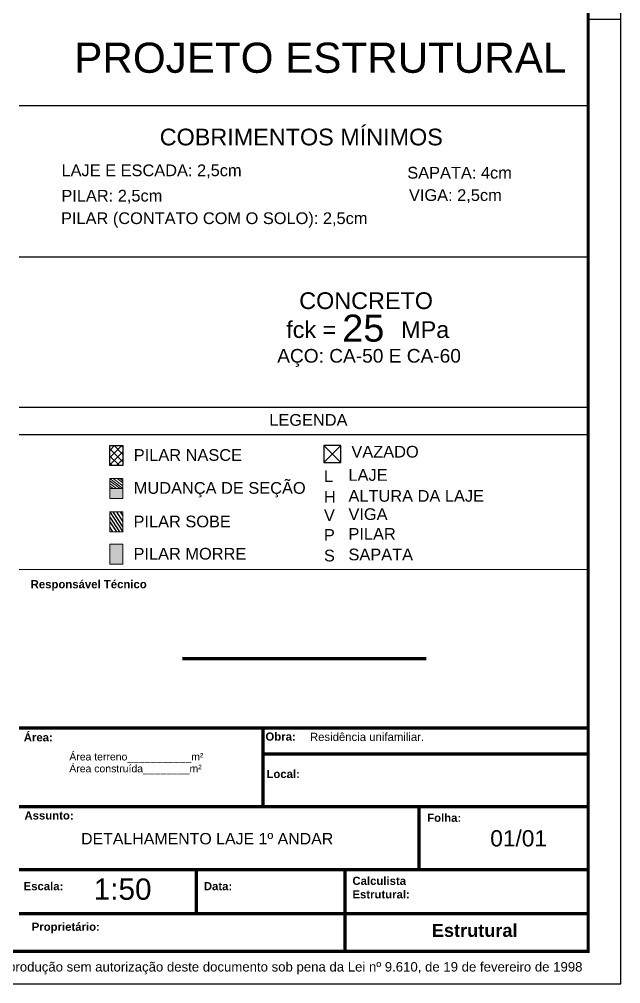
# Model space of a CAD drawing. Header units: millimetres. Extents: x 480 to 1615, y -207 to 251.
# Drawn here: x 835.65 to 854.15, y -144.53 to -114.83 of the extents above; entities that cross this region are included whole.
import ezdxf

# ---------------------------------------------------------------- set-up
doc = ezdxf.new("R2010")
doc.units = ezdxf.units.MM
for name, color, linetype in [('ARQ-FOLHA', 7, 'Continuous'), ('Camada 1', 7, 'Continuous'), ('COTA CYPE', 31, 'Continuous'), ('PDF_1', 7, 'Continuous'), ('PDF_PILAR_BETAO', 7, 'Continuous')]:
    doc.layers.add(name, color=color, linetype=linetype)
doc.layers.add('G-ANNO-TEXT', color=231, linetype='Continuous', lineweight=30)
doc.styles.add('ARIAL', font='arial.ttf')
doc.styles.add('Arial_1', font='arial.ttf')
doc.styles.add('Arial_2', font='arial.ttf', dxfattribs={"height": 5})
doc.styles.add('Arial_3', font='arial.ttf', dxfattribs={"height": 2.3})
doc.styles.add('Arial_B', font='arialbd.ttf', dxfattribs={"height": 0.1125})
doc.styles.add('Arial_B_1', font='arialbd.ttf', dxfattribs={"height": 4})
doc.styles.get("Standard").update_dxf_attribs({"font": 'arial.ttf'})
doc.styles.add('TQS_ARIAL', font='arial.ttf')

# ---------------------------------------------------------------- blocks, each defined once
blk = doc.blocks.new('FOLHA A1')
at = {"layer": 'ARQ-FOLHA'}
for p, q in [((841, -594), (841, 0)), ((831, -297), (841, -297)), ((0, -594), (841, -594))]:
    blk.add_line(p, q, dxfattribs=at)
at = {"layer": 'ARQ-FOLHA', "const_width": 1}
blk.add_lwpolyline([(25, -10), (25, -584), (831, -584), (831, -10), (25, -10)], dxfattribs=at)

msp = doc.modelspace()

# ---------------------------------------------------------------- hatches: boundary and pattern name
h = msp.add_hatch(color=256)
h.dxf.hatch_style = 1
h.paths.add_polyline_path([(838.833, -129.588), (838.833, -129.28), (838.43, -129.28), (838.43, -129.588)])
h = msp.add_hatch(color=256)
h.dxf.hatch_style = 1
h.paths.add_polyline_path([(838.43, -131.612), (838.833, -131.612), (838.833, -130.996), (838.43, -130.996)])
at = {"layer": 'COTA CYPE'}
h = msp.add_hatch(dxfattribs=at)
h.set_pattern_fill('ANSI37', color=256, scale=0.05)
h.set_pattern_definition([(45, (106.78805, -246.84211), (-0.1122532, 0.1122532), []), (135, (106.78805, -246.84211), (-0.1122532, -0.1122532), [])])
h.paths.add_polyline_path([(838.833, -127.958), (838.43, -127.958), (838.43, -128.573), (838.833, -128.573)])

# ---------------------------------------------------------------- linework, layer by layer
for p, q in [((835.645, -126.769), (853.145, -126.769)), ((835.645, -127.61), (853.145, -127.61)), ((845.536, -127.949), (845.011, -128.474)), ((845.011, -127.949), (845.536, -128.474)), ((838.43, -129.998), (838.833, -130.613)), ((838.523, -129.998), (838.833, -130.47)), ((838.631, -129.998), (838.833, -130.305)), ((838.751, -129.998), (838.833, -130.123)), ((838.43, -130.162), (838.725, -130.613)), ((838.43, -130.305), (838.631, -130.613)), ((838.43, -130.483), (838.515, -130.613)), ((835.645, -131.777), (853.145, -131.767)), ((853.145, -142.37), (843.145, -142.37)), ((853.145, -143.528), (853.145, -142.37)), ((845.672, -143.528), (853.145, -143.528))]:
    msp.add_line(p, q)
at = {"lineweight": 90}
for p, q in [((848.162, -134.524), (840.662, -134.524)), ((835.645, -136.645), (853.145, -136.645)), ((843.145, -139.072), (843.145, -136.645)), ((843.145, -137.45), (853.145, -137.45)), ((835.645, -139.072), (853.145, -139.072)), ((835.645, -139.072), (853.145, -139.072)), ((847.945, -141.008), (847.945, -139.072)), ((835.645, -141.008), (853.145, -141.008)), ((841.101, -142.37), (841.101, -141.008)), ((845.672, -143.528), (845.672, -141.008)), ((835.645, -142.37), (853.145, -142.37))]:
    msp.add_line(p, q, dxfattribs=at)
at = {"color": 8, "lineweight": 25}
for p, q in [((853.145, -142.37), (843.145, -142.37)), ((853.145, -143.528), (853.145, -142.37)), ((843.145, -143.528), (853.145, -143.528))]:
    msp.add_line(p, q, dxfattribs=at)
msp.add_lwpolyline([(845.011, -128.474), (845.536, -128.474), (845.536, -127.949), (845.011, -127.949), (845.011, -128.474)])
at = {"layer": 'Camada 1', "color": 0, "lineweight": 25}
for p, q in [((835.645, -117.488), (853.145, -117.488)), ((835.645, -122.141), (853.145, -122.141)), ((853.145, -143.528), (853.145, -125.815))]:
    msp.add_line(p, q, dxfattribs=at)
at = {"layer": 'COTA CYPE'}
msp.add_lwpolyline([(838.43, -127.958), (838.833, -127.958), (838.833, -128.573), (838.43, -128.573)], close=True, dxfattribs=at)
at = {"layer": 'PDF_1', "lineweight": 18}
for points in [[(838.43, -129.998), (838.833, -129.998), (838.833, -130.613), (838.43, -130.613)], [(838.43, -130.996), (838.833, -130.996), (838.833, -131.612), (838.43, -131.612)]]:
    msp.add_lwpolyline(points, close=True, dxfattribs=at)
at = {"layer": 'PDF_PILAR_BETAO', "lineweight": 18}
for p, q in [((838.43, -128.972), (838.833, -129.28)), ((838.43, -129.038), (838.746, -129.28)), ((838.43, -129.126), (838.631, -129.28)), ((838.534, -128.972), (838.833, -129.2)), ((838.655, -128.972), (838.833, -129.108)), ((838.738, -128.972), (838.833, -129.045)), ((838.43, -129.202), (838.532, -129.28)), ((838.833, -129.28), (838.43, -129.28))]:
    msp.add_line(p, q, dxfattribs=at)
msp.add_lwpolyline([(838.43, -128.972), (838.833, -128.972), (838.833, -129.588), (838.43, -129.588)], close=True, dxfattribs=at)

# ---------------------------------------------------------------- block references
at = {"layer": 'ARQ-FOLHA', "xscale": 0.1, "yscale": 0.1, "zscale": 0.1}
msp.add_blockref('FOLHA A1', (770.045, -85.128), dxfattribs=at)

# ---------------------------------------------------------------- texts
at = {"insert": (837.545, -139.887), "char_height": 0.35, "attachment_point": 1}
msp.add_mtext_dynamic_manual_height_columns('DETALHAMENTO LAJE 1º ANDAR', width=11.82982, gutter_width=12.5, heights=[1.969], dxfattribs=at)
at = {"layer": 'Camada 1', "color": 0, "lineweight": 25, "style": 'TQS_ARIAL'}
for s, height, p in [('PROJETO ESTRUTURAL', 0.92881, (837.337, -116.476)), ('COBRIMENTOS MÍNIMOS', 0.51489, (839.964, -118.711)), ('LAJE E ESCADA: 2,5cm', 0.36043, (836.943, -119.66)), ('SAPATA: 4cm', 0.36043, (847.58, -119.733)), ('PILAR: 2,5cm', 0.36043, (836.939, -120.441)), ('VIGA: 2,5cm', 0.36043, (847.632, -120.423)), ('PILAR (CONTATO COM O SOLO): 2,5cm', 0.36043, (836.928, -121.134)), ('CONCRETO', 0.5149, (844.255, -123.751)), ('fck =          MPa', 0.51489, (843.856, -124.642)), ('25', 0.8341, (845.579, -124.756)), ('AÇO: CA-50 E CA-60', 0.42081, (843.579, -125.402)), ('LEGENDA', 0.3604, (843.335, -127.346)), ('VAZADO', 0.3604, (845.861, -128.325)), ('PILAR NASCE', 0.36043, (839.167, -128.426)), ('L', 0.36, (845.017, -129.074)), ('LAJE', 0.3604, (845.771, -129.041)), ('MUDANÇA DE SEÇÃO', 0.36043, (839.167, -129.441)), ('H', 0.36, (845.017, -129.719)), ('ALTURA DA LAJE', 0.36043, (845.771, -129.686)), ('V', 0.36, (845.017, -130.281)), ('VIGA', 0.3604, (845.771, -130.248)), ('PILAR SOBE', 0.3604, (839.159, -130.474)), ('P', 0.36, (845.017, -130.889)), ('PILAR', 0.3604, (845.771, -130.856)), ('PILAR MORRE', 0.36043, (839.159, -131.467)), ('S', 0.36, (845.017, -131.523)), ('SAPATA', 0.3604, (845.771, -131.49))]:
    msp.add_text(s, height=height, dxfattribs=at).set_placement(p)
at = {"layer": 'G-ANNO-TEXT', "color": 7, "attachment_point": 1}
for s, insert, char_height, width, style in [('Responsável Técnico ', (835.994, -132.1), 0.25, 4.4173, 'Arial_B'), ('Área:', (835.782, -136.816), 0.25, 1.07426, 'Arial_B'), ('Obra:', (843.218, -136.792), 0.25, 1.12236, 'Arial_B'), ('Residência unifamiliar. ', (844.585, -136.801), 0.25, 9.08312, 'Arial_1'), ('Área terreno___________m²', (837.183, -137.423), 0.23, 5.65991, 'Arial_3'), ('Área construída________m²', (837.183, -137.787), 0.23, 6.19704, 'Arial_3'), ('Local:', (843.248, -137.944), 0.25, 1.2346, 'Arial_B'), ('Assunto:', (835.804, -139.222), 0.25, 1.81181, 'Arial_B'), ('Folha:', (848.192, -139.293), 0.25, 1.25865, 'Arial_B'), ('01/01', (850.132, -139.801), 0.5, 2.16456, 'Arial_2'), ('1:50', (837.933, -141.288), 0.6549, 10.08064, 'Arial_1'), ('Calculista Estrutural:', (845.892, -141.235), 0.25, 2.17677, 'Arial_B'), ('Escala:', (835.777, -141.399), 0.25, 1.46709, 'Arial_B'), ('Data:', (841.322, -141.399), 0.25, 1.05021, 'Arial_B'), ('Proprietário: ', (836.027, -142.649), 0.25, 2.6616, 'Arial_B'), ('Estrutural', (848.334, -142.686), 0.4, 3.21477, 'Arial_B_1'), ('Proibida reprodução sem autorização deste documento sob pena da Lei nº 9.610, de 19 de fevereiro de 1998', (833.341, -143.863), 0.29, 23.77003, 'ARIAL')]:
    msp.add_mtext(s, dxfattribs=dict(at, insert=insert, char_height=char_height, width=width, style=style))

doc.saveas('drawing.dxf')
